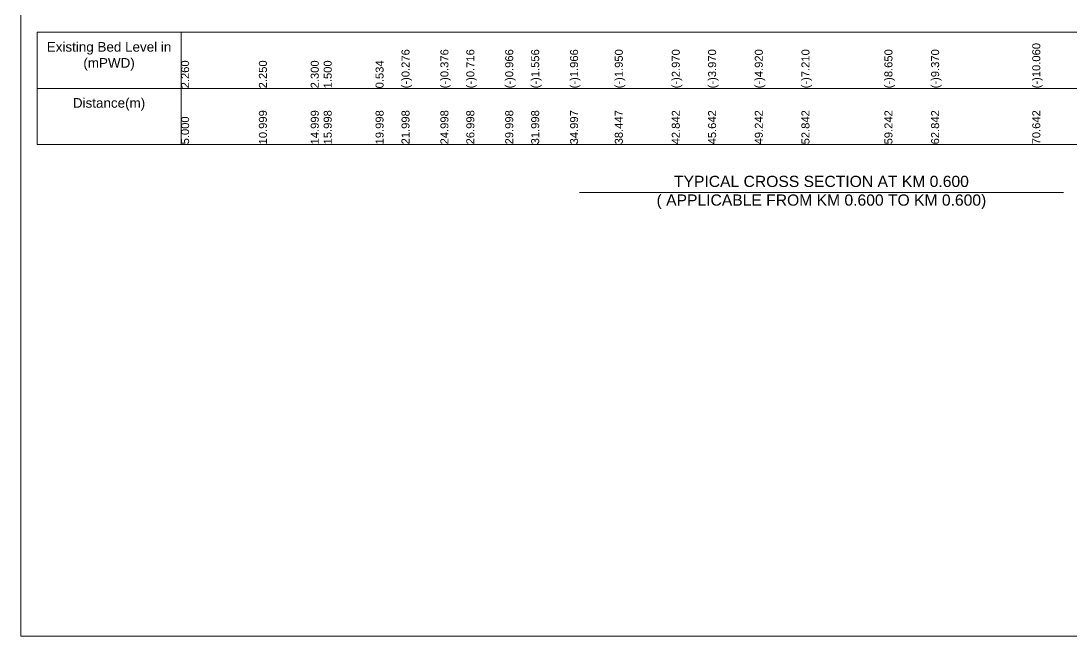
# Model space of a CAD drawing. Header units: inches. Extents: x 89000 to 845017, y -7071 to 0.
# Drawn here: x 235000 to 241559, y -7071 to -3229 of the extents above; entities that cross this region are included whole.
import ezdxf

# ---------------------------------------------------------------- set-up
doc = ezdxf.new("R2010")
doc.units = ezdxf.units.IN
doc.header["$LTSCALE"] = 7
doc.header["$MEASUREMENT"] = 0
for name, color, linetype, lineweight in [('Cross section Data Border', 7, 'Continuous', 9), ('Cross Section Labels', 7, 'Continuous', 9), ('Long Section Labels', 7, 'Continuous', 9)]:
    doc.layers.add(name, color=color, linetype=linetype, lineweight=lineweight)
doc.styles.get("Standard").update_dxf_attribs({"font": 'arial.ttf'})

msp = doc.modelspace()

# ---------------------------------------------------------------- linework, layer by layer
at = {"layer": 'Cross section Data Border'}
msp.add_lwpolyline([(235100, -3300), (243598.36697, -3300), (243598.36697, -4000), (235100, -4000)], close=True, dxfattribs=at)
for points in [[(236000, -3300), (236000, -4000)], [(235100, -3650), (243598.36697, -3650)]]:
    msp.add_lwpolyline(points, dxfattribs=at)
at = {"layer": 'Cross Section Labels'}
msp.add_lwpolyline([(235000, 0), (245000, 0), (245000, -7071), (235000, -7071)], close=True, dxfattribs=at)
msp.add_lwpolyline([(238488, -4300), (240000, -4300), (241512, -4300)], dxfattribs=at)

# ---------------------------------------------------------------- texts
at = {"layer": 'Cross section Data Border', "char_height": 60, "width": 800, "attachment_point": 5}
for s, insert in [('Existing Bed Level in (mPWD)', (235550, -3450)), ('Distance(m)', (235550, -3750))]:
    msp.add_mtext(s, dxfattribs=dict(at, insert=insert))
at = {"layer": 'Cross Section Labels', "insert": (240000, -4300), "char_height": 70, "attachment_point": 5}
msp.add_mtext('TYPICAL CROSS SECTION AT KM 0.600^J( APPLICABLE FROM KM 0.600 TO KM 0.600)', dxfattribs=at)
at = {"layer": 'Long Section Labels', "char_height": 50, "attachment_point": 1, "rotation": 90}
for s, insert in [('(-)0.276', (237376.89978, -3650)), ('(-)0.376', (237619.87065, -3650)), ('(-)0.716', (237781.86745, -3650)), ('(-)0.966', (238024.83832, -3650)), ('(-)1.556', (238186.83511, -3650)), ('(-)1.966', (238429.80598, -3650)), ('(-)1.950', (238709.20838, -3650)), ('(-)2.970', (239065.22211, -3650)), ('(-)3.970', (239292.03973, -3650)), ('(-)4.920', (239583.59451, -3650)), ('(-)7.210', (239875.21677, -3650)), ('(-)8.650', (240393.59441, -3650)), ('(-)9.370', (240685.21313, -3650)), ('(-)10.060', (241317.02351, -3650)), ('2.260', (236000, -3650)), ('2.250', (236485.94174, -3650)), ('2.300', (236809.93533, -3650)), ('1.500', (236890.9094, -3650)), ('0.534', (237214.90299, -3650)), ('10.999', (236485.94174, -4000)), ('14.999', (236809.93533, -4000)), ('15.998', (236890.9094, -4000)), ('19.998', (237214.90299, -4000)), ('21.998', (237376.89978, -4000)), ('24.998', (237619.87065, -4000)), ('26.998', (237781.86745, -4000)), ('29.998', (238024.83832, -4000)), ('31.998', (238186.83511, -4000)), ('34.997', (238429.80598, -4000)), ('38.447', (238709.20838, -4000)), ('42.842', (239065.22211, -4000)), ('45.642', (239292.03973, -4000)), ('49.242', (239583.59451, -4000)), ('52.842', (239875.21677, -4000)), ('59.242', (240393.59441, -4000)), ('62.842', (240685.21313, -4000)), ('70.642', (241317.02351, -4000)), ('5.000', (236000, -4000))]:
    msp.add_mtext(s, dxfattribs=dict(at, insert=insert))

doc.saveas('drawing.dxf')
